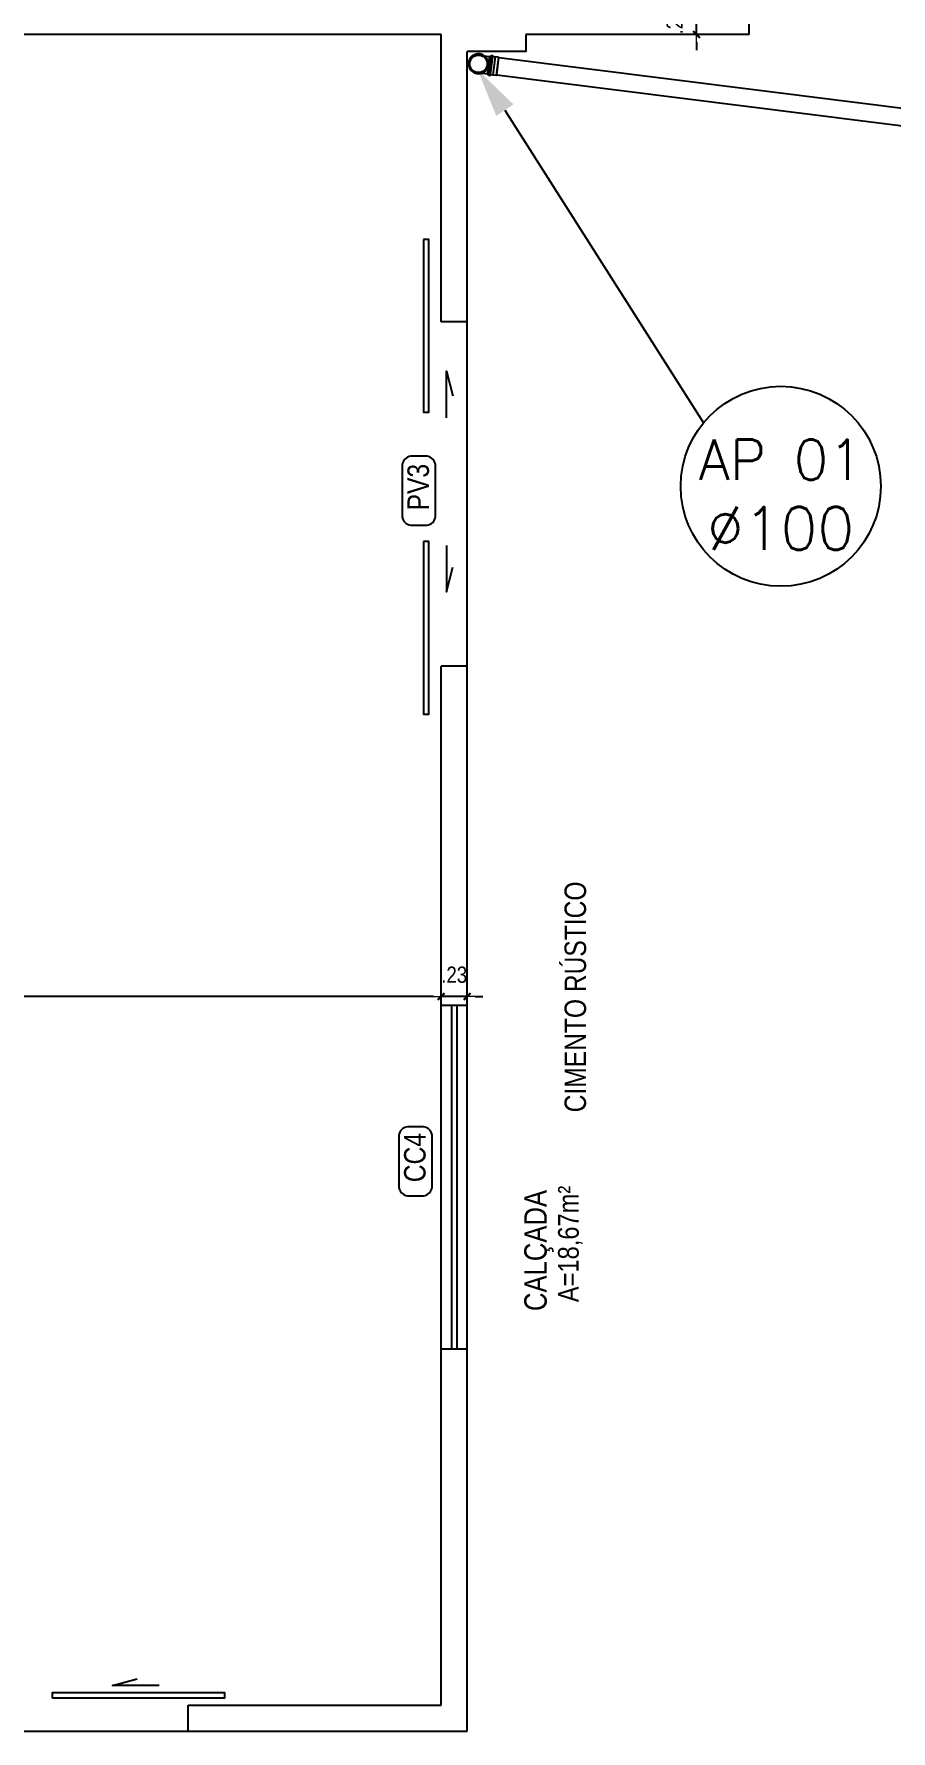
# Model space of a CAD drawing. Header units: millimetres. Extents: x 1904 to 2142, y -1319 to -1235.
# Drawn here: x 2054.67 to 2062.3, y -1265.26 to -1250.15 of the extents above; entities that cross this region are included whole.
import ezdxf
from ezdxf.enums import TextEntityAlignment as Align

# ---------------------------------------------------------------- set-up
doc = ezdxf.new("R2010")
doc.units = ezdxf.units.MM
doc.header["$LTSCALE"] = 30
doc.linetypes.add('HIDDEN2', pattern=[0.1875, 0.125, -0.0625])
doc.layers.get('Defpoints').update_dxf_attribs({"linetype": 'CONTINUOUS'})
for name, color, linetype in [('A-PEN-C', 4, 'CONTINUOUS'), ('arquitetura', 8, 'CONTINUOUS'), ('E-txt-g', 3, 'CONTINUOUS'), ('TigreCad', 3, 'CONTINUOUS'), ('Tinterno', 9, 'CONTINUOUS'), ('TUBULAÇÃO_HIDRÁULICA', 3, 'CONTINUOUS')]:
    doc.layers.add(name, color=color, linetype=linetype)
for name, color, linetype, lineweight in [('E-Pen-C', 4, 'CONTINUOUS', 15), ('E-Pen-G', 3, 'CONTINUOUS', 30), ('E-Txt-W', 7, 'CONTINUOUS', 20)]:
    doc.layers.add(name, color=color, linetype=linetype, lineweight=lineweight)
doc.styles.add('F2', font='ARIALN.TTF')
doc.styles.add('REG60', font='romans.shx', dxfattribs={"width": 0.8, "height": 0.15})
doc.styles.add('REG80', font='romans.shx', dxfattribs={"width": 0.8, "height": 0.18})
doc.styles.add('ROMANS', font='simplex.shx', dxfattribs={"height": 6})
doc.dimstyles.new('DIMENSION-1', dxfattribs={"dimtxt": 0.145, "dimasz": 0.07, "dimexe": 1, "dimexo": 0, "dimgap": 0.12, "dimtad": 1, "dimzin": 7, "dimdsep": 46, "dimtxsty": 'F2', "dimblk1": 'TRACO', "dimblk2": 'TRACO', "dimsah": 1, "dimcen": 1, "dimse1": 1, "dimse2": 1, "dimclrd": 4, "dimclre": 256, "dimclrt": 4, "dimadec": 8, "dimazin": 0, "dimtfac": 1, "dimtix": 1, "dimtmove": 2, "dimatfit": 3, "dimldrblk": 'TRACO', "dimfxl": 1, "dimtolj": 1, "dimtzin": 0, "dimarcsym": 0})

# ---------------------------------------------------------------- blocks, each defined once
blk = doc.blocks.new('TRACO')
at = {"layer": 'E-Pen-C'}
for p, q in [((-1, 0), (1, 0)), ((0, 1), (0, -1))]:
    blk.add_line(p, q, dxfattribs=at)
at = {"layer": 'E-Pen-G'}
blk.add_line((-0.42, -0.42), (0.42, 0.42), dxfattribs=at)
blk = doc.blocks.new('*D151')
at = {"layer": 'arquitetura', "color": 4, "linetype": 'Continuous', "lineweight": -2}
for p, q in [((2060.566, -1249.859), (2060.566, -1249.789)), ((2060.566, -1250.159), (2060.566, -1249.929)), ((2060.566, -1250.229), (2060.566, -1250.299))]:
    blk.add_line(p, q, dxfattribs=at)
at = {"layer": 'Defpoints', "color": 0, "linetype": 'Continuous'}
for p in [(2060.566, -1249.929), (2060.566, -1249.929), (2060.566, -1250.159)]:
    blk.add_point(p, dxfattribs=at)
at = {"layer": 'arquitetura', "color": 4, "linetype": 'Continuous', "lineweight": -2, "xscale": 0.07, "yscale": 0.07, "zscale": 0.07}
for p, rotation in [((2060.566, -1249.929), 270), ((2060.566, -1250.159), 90)]:
    blk.add_blockref('TRACO', p, dxfattribs=dict(at, rotation=rotation))
at = {"layer": 'arquitetura', "color": 4, "linetype": 'Continuous', "insert": (2060.372, -1250.044), "char_height": 0.145, "attachment_point": 5, "rotation": 90, "style": 'F2'}
blk.add_mtext('\\A1;.23', dxfattribs=at)
blk = doc.blocks.new('TXT-AMB75')
at = {"layer": 'E-txt-g', "style": 'REG80', "width": 0.8, "flags": 8}
blk.add_attdef('TXT', text='', height=0.2, dxfattribs=at).set_placement((0.005, 0.296), align=Align.CENTER)
at = {"layer": 'E-Txt-W', "style": 'REG60', "width": 0.8, "flags": 8}
blk.add_attdef('TXT', text='', height=0.15, dxfattribs=at).set_placement((0.005, 0.027), align=Align.CENTER)
blk = doc.blocks.new('*D195')
at = {"layer": 'arquitetura', "color": 4, "linetype": 'Continuous', "lineweight": -2}
for p, q in [((2058.225, -1258.723), (2058.155, -1258.723)), ((2058.525, -1258.723), (2058.295, -1258.723)), ((2058.595, -1258.723), (2058.665, -1258.723))]:
    blk.add_line(p, q, dxfattribs=at)
at = {"layer": 'Defpoints', "color": 0, "linetype": 'Continuous'}
for p in [(2058.295, -1258.723), (2058.295, -1259.195), (2058.525, -1259.195)]:
    blk.add_point(p, dxfattribs=at)
at = {"layer": 'arquitetura', "color": 4, "linetype": 'Continuous', "lineweight": -2, "xscale": 0.07, "yscale": 0.07, "zscale": 0.07}
blk.add_blockref('TRACO', (2058.295, -1258.723), dxfattribs=at)
at = {"layer": 'arquitetura', "color": 4, "linetype": 'Continuous', "lineweight": -2, "xscale": 0.07, "yscale": 0.07, "zscale": 0.07, "rotation": 180}
blk.add_blockref('TRACO', (2058.525, -1258.723), dxfattribs=at)
at = {"layer": 'arquitetura', "color": 4, "linetype": 'Continuous', "insert": (2058.41, -1258.529), "char_height": 0.145, "attachment_point": 5, "style": 'F2'}
blk.add_mtext('\\A1;.23', dxfattribs=at)
blk = doc.blocks.new('*D196')
at = {"layer": 'arquitetura', "color": 4, "linetype": 'Continuous', "lineweight": -2}
blk.add_line((2058.225, -1258.723), (2049.088, -1258.723), dxfattribs=at)
at = {"layer": 'Defpoints', "color": 0, "linetype": 'Continuous'}
for p in [(2049.018, -1258.723), (2058.295, -1259.195), (2049.018, -1259.511)]:
    blk.add_point(p, dxfattribs=at)
at = {"layer": 'arquitetura', "color": 4, "linetype": 'Continuous', "lineweight": -2, "xscale": 0.07, "yscale": 0.07, "zscale": 0.07, "rotation": 180}
blk.add_blockref('TRACO', (2049.018, -1258.723), dxfattribs=at)
at = {"layer": 'arquitetura', "color": 4, "linetype": 'Continuous', "lineweight": -2, "xscale": 0.07, "yscale": 0.07, "zscale": 0.07}
blk.add_blockref('TRACO', (2058.295, -1258.723), dxfattribs=at)
at = {"layer": 'arquitetura', "color": 4, "linetype": 'Continuous', "insert": (2053.656, -1258.529), "char_height": 0.145, "attachment_point": 5, "style": 'F2'}
blk.add_mtext('\\A1;9.28', dxfattribs=at)
blk = doc.blocks.new('j9n100s')
at = {"layer": 'TigreCad'}
for p, q in [((27.3, 50.8), (60, 50.8)), ((27.3, -50.8), (60, -50.8))]:
    blk.add_line(p, q, dxfattribs=at)
blk.add_circle((0, 0), 53.2, dxfattribs=at)
for start, end in [(61.78498, 298.21502), (298.21502, 61.78498)]:
    blk.add_arc((0, 0), 57.7, start, end, dxfattribs=at)
at = {"layer": 'Tinterno'}
blk.add_line((60, -50.8), (60, 50.8), dxfattribs=at)
blk.add_circle((0, 0), 51, dxfattribs=at)
blk = doc.blocks.new('11031030p')
at = {"layer": 'TigreCad'}
for p, q in [((0, -53.3), (0, 53.2)), ((0, 53.2), (4.4, 53.2)), ((6.2, 56.9), (5.4, 54)), ((7.2, 57.6), (16.6, 57.6)), ((7.2, -56.7), (7.2, 56.6)), ((16.6, -56.7), (16.6, 56.6)), ((17.6, 56.7), (17.8, 54.2)), ((18.8, 53.2), (30.9, 53.2)), ((30.9, 53.2), (31.2, 53)), ((50.9, 53), (31.2, 53)), ((50.9, 53), (53.1, 50.8)), ((53.1, -50.8), (53.1, 50.8)), ((0, -53.3), (4.4, -53.3)), ((6.2, -56.9), (5.4, -54)), ((7.2, -57.7), (16.6, -57.7)), ((17.6, -56.7), (17.8, -54.2)), ((18.8, -53.3), (30.9, -53.3)), ((30.9, -53.3), (31.2, -53)), ((31.2, -53), (50.9, -53)), ((50.9, -53), (53.1, -50.8))]:
    blk.add_line(p, q, dxfattribs=at)
for centre, start, end in [((4.4, 54.2), 270, 345), ((7.2, 56.6), 90, 165), ((16.6, 56.6), 5, 90), ((18.8, 54.2), 185, 270), ((4.4, -54.2), 15, 90), ((7.2, -56.7), 195, 270), ((16.6, -56.7), 270, 355), ((18.8, -54.2), 90, 175)]:
    blk.add_arc(centre, 1, start, end, dxfattribs=at)
at = {"layer": 'Tinterno'}
for p, q in [((5.2, -53.3), (5.2, 53.2)), ((17.9, -53.3), (17.9, 53.2)), ((30.9, 53.2), (30.9, -53.3)), ((31.2, 53), (31.2, -53)), ((50.9, 53), (50.9, -53))]:
    blk.add_line(p, q, dxfattribs=at)

msp = doc.modelspace()

# ---------------------------------------------------------------- linework, layer by layer
at = {"layer": 'A-PEN-C'}
msp.add_line((2058.86, -1250.832), (2060.628, -1253.617), dxfattribs=at)
msp.add_circle((2061.316, -1254.181), 0.89, dxfattribs=at)
msp.add_solid([(2058.619, -1250.474), (2058.784, -1250.884), (2058.937, -1250.781)], dxfattribs=at)
at = {"layer": 'arquitetura', "linetype": 'Continuous'}
for p, q in [((2061.035, -1250.159), (2061.035, -1249.929)), ((2058.295, -1250.159), (2046.864, -1250.159)), ((2058.295, -1252.716), (2058.295, -1250.158)), ((2061.035, -1250.159), (2059.048, -1250.159)), ((2058.525, -1252.716), (2058.525, -1250.312)), ((2058.525, -1252.716), (2058.295, -1252.716)), ((2058.525, -1254.249), (2058.525, -1252.716)), ((2058.525, -1255.783), (2058.525, -1254.249)), ((2058.295, -1265.031), (2058.295, -1255.783)), ((2058.295, -1265.031), (2058.295, -1255.783)), ((2058.525, -1255.783), (2058.295, -1255.783)), ((2058.525, -1265.261), (2058.525, -1255.783)), ((2058.525, -1265.261), (2058.525, -1255.783)), ((2056.043, -1265.031), (2058.295, -1265.031)), ((2056.043, -1265.261), (2056.043, -1265.031)), ((2054.509, -1265.261), (2056.043, -1265.261)), ((2056.043, -1265.261), (2058.525, -1265.261))]:
    msp.add_line(p, q, dxfattribs=at)
at = {"layer": 'arquitetura', "linetype": 'HIDDEN2'}
for p, q in [((2058.295, -1258.799), (2058.525, -1258.799)), ((2058.387, -1258.799), (2058.387, -1261.858)), ((2058.433, -1258.799), (2058.433, -1261.858)), ((2058.295, -1261.858), (2058.525, -1261.858))]:
    msp.add_line(p, q, dxfattribs=at)
at = {"layer": 'arquitetura', "linetype": 'Continuous'}
for points in [[(2059.048, -1250.159), (2059.048, -1250.312), (2058.525, -1250.312)], [(2058.34, -1253.57), (2058.34, -1253.157), (2058.399, -1253.377)], [(2058.34, -1254.707), (2058.34, -1255.12), (2058.399, -1254.9)], [(2055.784, -1264.854), (2055.371, -1264.854), (2055.59, -1264.795)]]:
    msp.add_lwpolyline(points, dxfattribs=at)
at = {"layer": 'arquitetura'}
for points in [[(2058.137, -1251.984), (2058.137, -1253.52), (2058.183, -1253.52), (2058.183, -1251.984)], [(2058.137, -1254.673), (2058.137, -1256.209), (2058.183, -1256.209), (2058.183, -1254.673)], [(2054.832, -1264.966), (2056.369, -1264.966), (2056.369, -1264.92), (2054.832, -1264.92)]]:
    msp.add_lwpolyline(points, close=True, dxfattribs=at)
at = {"layer": 'arquitetura', "linetype": 'Continuous'}
for points in [[(2058.023, -1253.913, 0.331371), (2057.946, -1253.99), (2057.947, -1254.451, 0.332506), (2058.023, -1254.527), (2058.168, -1254.527, 0.330378), (2058.245, -1254.451), (2058.245, -1253.99, 0.331371), (2058.168, -1253.913)], [(2057.993, -1259.882, 0.331371), (2057.916, -1259.959), (2057.917, -1260.419, 0.332506), (2057.993, -1260.496), (2058.138, -1260.496, 0.330378), (2058.215, -1260.419), (2058.215, -1259.959, 0.331371), (2058.138, -1259.882)]]:
    msp.add_lwpolyline(points, format="xyb", close=True, dxfattribs=at)
at = {"layer": 'TigreCad'}
for p, q in [((2058.808, -1250.365), (2072.709, -1252.112)), ((2058.788, -1250.519), (2072.709, -1252.269))]:
    msp.add_line(p, q, dxfattribs=at)

# ---------------------------------------------------------------- block references
at = {"layer": 'arquitetura'}
ref = msp.add_blockref('TXT-AMB75', (2059.548, -1260.931), dxfattribs=dict(at, xscale=1.1177757, yscale=1.1177757, zscale=1.1177757, rotation=89.99999999999999))
ref.add_attrib('TXT', 'CALÇADA', dxfattribs={"layer": 'E-txt-g', "color": 2, "height": 0.1993, "rotation": 90, "style": 'F2'}).set_placement((2059.233, -1260.983), align=Align.CENTER)
ref.add_attrib('TXT', 'A=18,67m²', dxfattribs={"layer": 'E-Txt-W', "height": 0.184, "rotation": 90, "style": 'F2'}).set_placement((2059.518, -1260.925), align=Align.CENTER)
at = {"layer": 'TigreCad', "xscale": 0.001533299999999996, "yscale": 0.0015333, "zscale": 0.0015333, "rotation": 352.8336768203537}
msp.add_blockref('j9n100s', (2058.626, -1250.42), dxfattribs=at)
at = {"layer": 'TUBULAÇÃO_HIDRÁULICA', "xscale": 0.001533299999999996, "yscale": 0.0015333, "zscale": 0.0015333, "rotation": 352.8336768203537}
msp.add_blockref('11031030p', (2058.717, -1250.432), dxfattribs=at)

# ---------------------------------------------------------------- texts
at = {"layer": 'A-PEN-C', "style": 'ROMANS'}
for s, height, p in [('AP 01', 0.3588, (2061.316, -1254.124)), ('%%C100', 0.3823, (2061.314, -1254.747))]:
    msp.add_text(s, height=height, dxfattribs=at).set_placement(p, align=Align.CENTER)
at = {"layer": 'arquitetura', "linetype": 'Continuous', "style": 'F2'}
for s, height, p in [('PV3', 0.1911, (2057.994, -1254.395, 2.805)), ('CIMENTO RÚSTICO', 0.19105, (2059.392, -1259.753, 2.805)), ('CC4', 0.1911, (2057.964, -1260.375, 2.805))]:
    msp.add_text(s, height=height, rotation=90, dxfattribs=at).set_placement(p, align=Align.TOP_LEFT)

# ---------------------------------------------------------------- dimensions: what is measured, and where the dimension line sits
at = {"layer": 'arquitetura', "linetype": 'Continuous'}
for base, p1, p2, angle, override, picture, middle in [((2060.566, -1249.929), (2060.566, -1250.159), (2060.566, -1249.929), 90, {"dimadec": 0, "dimfxl": 0.06}, '*D151', (2060.372, -1250.044)), ((2049.018, -1258.723), (2058.295, -1259.195), (2049.018, -1259.511), 180, {"dimadec": 0, "dimfxl": 0.15}, '*D196', (2053.656, -1258.529)), ((2058.295, -1258.723), (2058.525, -1259.195), (2058.295, -1259.195), 180, {"dimadec": 0, "dimfxl": 0.15}, '*D195', (2058.41, -1258.529))]:
    dim = msp.add_linear_dim(base=base, p1=p1, p2=p2, angle=angle, dimstyle='DIMENSION-1', override=override, dxfattribs=at)
    dim.commit()
    dim.dimension.update_dxf_attribs({"geometry": picture, "text_midpoint": middle})

doc.saveas('drawing.dxf')
